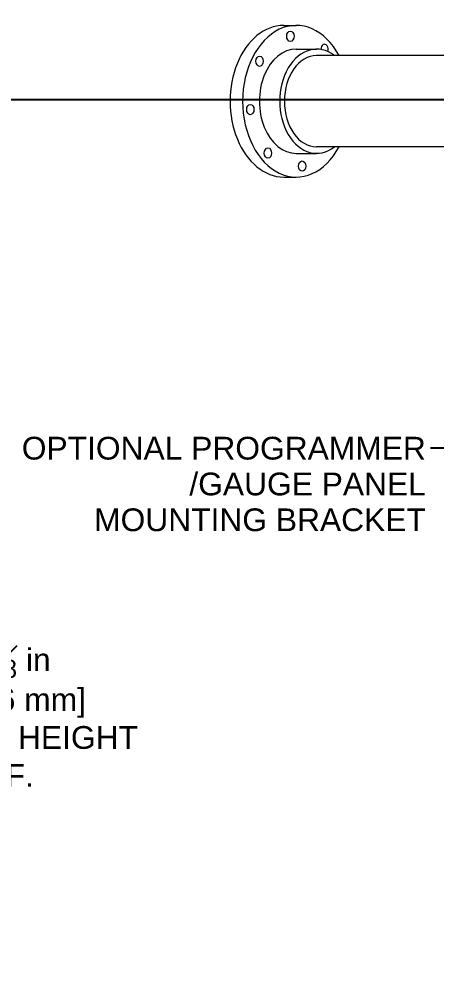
# Model space of a CAD drawing. Header units: inches. Extents: x 14 to 368, y 5 to 236.
# Drawn here: x 230 to 260.3, y 59.6 to 128.4 of the extents above; entities that cross this region are included whole.
import ezdxf

# ---------------------------------------------------------------- set-up
doc = ezdxf.new("R2010")
doc.units = ezdxf.units.IN
doc.header["$LTSCALE"] = 11
doc.header["$MEASUREMENT"] = 0
for name, color, linetype, lineweight in [('Dimension (ANSI)', 7, 'Continuous', 25), ('Symbol (ANSI)', 7, 'Continuous', 25), ('Visible (ANSI)', 7, 'Continuous', 50)]:
    doc.layers.add(name, color=color, linetype=linetype, lineweight=lineweight)
doc.styles.add('MEMCOR Medium', font='arial.ttf')
doc.dimstyles.new('Default (ANSI)', dxfattribs={"dimscale": 11, "dimtxt": 0.15, "dimasz": 0.098425, "dimexe": 0.125, "dimexo": 0.0625, "dimgap": 0.031496, "dimtad": 0, "dimtih": 1, "dimtoh": 1, "dimdec": 4, "dimrnd": 1e-08, "dimzin": 3, "dimdsep": 46, "dimlunit": 5, "dimtxsty": 'MEMCOR Medium', "dimcen": 0.09, "dimdle": 0.393701, "dimclrd": 256, "dimclre": 256, "dimclrt": 256, "dimadec": 0, "dimazin": 1, "dimtfac": 0.8, "dimtofl": 0, "dimtmove": 0, "dimatfit": 3, "dimfxl": 1, "dimfrac": 1, "dimtolj": 1, "dimtzin": 4, "dimlwd": -1, "dimlwe": -1, "dimarcsym": 0})
doc.dimstyles.new('Default (ANSI)$7', dxfattribs={"dimscale": 11, "dimtxt": 0.15, "dimasz": 0.098425, "dimexe": 0.125, "dimexo": 0.0625, "dimgap": 0.031496, "dimtad": 0, "dimtih": 1, "dimtoh": 1, "dimdec": 4, "dimrnd": 1e-08, "dimzin": 3, "dimdsep": 46, "dimlunit": 5, "dimtxsty": 'MEMCOR Medium', "dimcen": 0.09, "dimdle": 0.393701, "dimclrd": 256, "dimclre": 256, "dimclrt": 256, "dimadec": 0, "dimazin": 1, "dimtfac": 0.8, "dimtofl": 0, "dimtmove": 0, "dimatfit": 3, "dimfxl": 1, "dimfrac": 1, "dimtolj": 1, "dimtzin": 4, "dimlwd": -1, "dimlwe": -1, "dimarcsym": 0})

# ---------------------------------------------------------------- blocks, each defined once
blk = doc.blocks.new('*D28')
at = {"layer": 'Defpoints', "color": 0, "transparency": 16777216}
for p in [(228.48, 122.576), (280.341, 122.576), (262.91, 37.946)]:
    blk.add_point(p, dxfattribs=at)
at = {"layer": 'Dimension (ANSI)', "transparency": 16777216}
for p, q in [((279.653, 122.576), (227.105, 122.576)), ((228.48, 121.494), (228.48, 85.897)), ((228.48, 39.028), (228.48, 74.625)), ((262.223, 37.946), (227.105, 37.946))]:
    blk.add_line(p, q, dxfattribs=at)
for points in [[(228.299, 121.494), (228.66, 121.494), (228.48, 122.576)], [(228.299, 39.028), (228.66, 39.028), (228.48, 37.946)]]:
    blk.add_solid(points, dxfattribs=at)
at = {"layer": 'Dimension (ANSI)', "transparency": 16777216, "char_height": 1.65, "attachment_point": 5, "style": 'MEMCOR Medium'}
for s, insert in [('\\A1; \\fArial|b0|i0;\\H1.6500;84{\\H0.8x;\\S5#8;} in', (228.48, 81.958)), ('\\A1;[2149.6 mm]{\\P\\fArial|b0|i0;\\H1.6500;SHIPPING HEIGHT\\P\\fArial|b0|i0;\\H1.6500;REF.}', (228.48, 76.322))]:
    blk.add_mtext(s, dxfattribs=dict(at, insert=insert))

msp = doc.modelspace()

# ---------------------------------------------------------------- linework, layer by layer
at = {"layer": 'Visible (ANSI)', "linetype": 'Continuous', "lineweight": 18}
for p, q in [((249.240662, 127.98176), (250.146643, 127.98176)), ((250.146643, 126.26301), (251.627148, 126.26301)), ((268.773405, 125.79426), (251.627148, 125.79426)), ((268.773405, 119.16926), (251.627148, 119.16926)), ((250.146643, 118.70051), (251.627148, 118.70051)), ((249.240662, 116.98176), (250.146643, 116.98176))]:
    msp.add_line(p, q, dxfattribs=at)
for centre, major_axis, start_param, end_param in [((250.146643, 122.48176), (0, 5.5), 5.358734035, 10.349229233), ((249.240662, 122.48176), (0, 5.5), 0, 3.141592654), ((250.146643, 122.48176), (0, 3.78125), 0, 3.141592654), ((251.627148, 122.48176), (0, 3.78125), 5.779962805, 9.928000463), ((252.200595, 126.240092), (0, 0.375), 4.281207946, 7.860117132), ((251.627148, 122.48176), (0, -3.3125), 3.141592654, 6.283185307)]:
    msp.add_ellipse(centre, major_axis=major_axis, ratio=0.707106781, start_param=start_param, end_param=end_param, dxfattribs=at)
for centre, major_axis in [((249.719841, 127.193255), (0, 0.375)), ((247.489101, 125.386488), (0, 0.375)), ((246.815113, 121.878171), (0, -0.375)), ((248.09269, 118.723428), (0, -0.375)), ((250.573445, 117.770266), (0, -0.375))]:
    msp.add_ellipse(centre, major_axis=major_axis, ratio=0.707106781, dxfattribs=at)

# ---------------------------------------------------------------- texts
at = {"layer": 'Symbol (ANSI)', "insert": (259.553704, 98.134396), "char_height": 1.65000005, "width": 29.33529193, "attachment_point": 3, "line_spacing_factor": 0.944221, "style": 'MEMCOR Medium'}
msp.add_mtext('\\fArial|b0|i0;OPTIONAL PROGRAMMER\\P\\fArial|b0|i0;/GAUGE PANEL\\P\\fArial|b0|i0;MOUNTING BRACKET', dxfattribs=at)

# ---------------------------------------------------------------- dimensions: what is measured, and where the dimension line sits
at = {"layer": 'Dimension (ANSI)'}
dim = msp.add_linear_dim(base=(228.479769, 122.57631), p1=(262.910254, 37.94551), p2=(280.340911, 122.57631), angle=90, text=' \\fArial|b0|i0;\\H1.6500;<> in\\X[2149.6 mm]{\\P\\fArial|b0|i0;\\H1.6500;SHIPPING HEIGHT\\P\\fArial|b0|i0;\\H1.6500;REF.}', dimstyle='Default (ANSI)', override={"dimgap": 0.031496, "dimdec": 4, "dimpost": '', "dimtol": 0, "dimlim": 0, "dimtp": 0, "dimtm": 0, "dimtdec": 2, "dimatfit": 1}, dxfattribs=at)
dim.commit()
dim.dimension.update_dxf_attribs({"geometry": '*D28', "text_midpoint": (228.479769, 80.26091), "dimtype": 160})

# ---------------------------------------------------------------- leaders
at = {"layer": 'Symbol (ANSI)', "annotation_type": 0, "has_hookline": 1, "hookline_direction": 1, "text_width": 29.187893}
msp.add_leader([(275.080965, 83.557707), (260.982837, 97.309396), (259.90016, 97.309396)], dimstyle='Default (ANSI)$7', override={"dimtad": 0}, dxfattribs=at)

doc.saveas('drawing.dxf')
